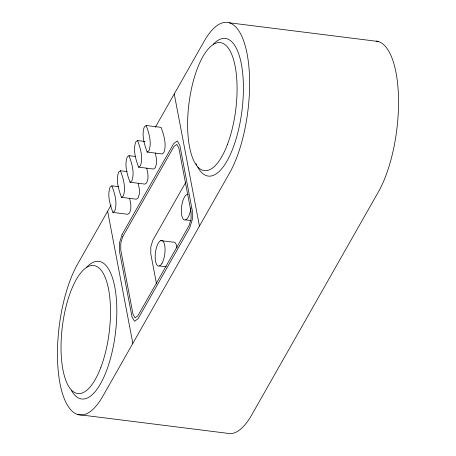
<?xml version="1.0" encoding="UTF-8"?>
<svg xmlns="http://www.w3.org/2000/svg" width="456" height="456" viewBox="0 0 456 456"><rect width="100%" height="100%" fill="white"/><g stroke="black" fill="none" stroke-linecap="round" stroke-linejoin="round"><path stroke-width="0.68" d="M111.139 205.063L77.645 264.041A85.466 31.264 -82.9 0 0 59.97 383.416A85.466 31.264 -82.9 0 0 102.851 396.173L229.436 173.28A85.466 31.264 -82.9 0 0 247.112 53.899A85.466 31.264 -82.9 0 0 204.231 41.148L155.314 127.287M185.752 182.349L152.8 240.375L150.793 246.833L150.799 253.889L156.522 283.894M146.148 125.485L144.375 126.785C141.326 134.725 144.364 144.615 147.174 152.076L162.068 153.946L163.841 152.646C166.89 144.706 163.852 134.811 161.042 127.355L146.148 125.485C148.958 132.947 152.002 142.836 148.952 150.776L147.174 152.076M145.025 141.508L137.581 140.573L135.802 141.873C132.753 149.813 135.797 159.703 138.607 167.164L153.495 169.034L155.274 167.734L156.528 163.698L156.522 159.286L155.325 153.011M135.78 156.511L129.014 155.661L127.235 156.961C124.186 164.901 127.23 174.79 130.04 182.252L144.928 184.121L146.707 182.822L147.961 178.786L147.955 174.374L146.758 168.099M127.213 171.599L120.441 170.749L118.668 172.049C115.619 179.989 118.657 189.878 121.467 197.34L136.361 199.209L138.139 197.91L139.388 193.874L139.388 189.462L138.191 183.187M118.645 186.686L111.874 185.837L110.101 187.137C107.052 195.077 110.09 204.966 112.9 212.428L127.794 214.297L129.567 212.998L130.821 208.962L130.821 204.55L129.624 198.274M138.607 167.164L140.38 165.864C143.435 157.924 140.391 148.035 137.581 140.573M130.04 182.252L131.812 180.952C134.862 173.012 131.824 163.123 129.014 155.661M121.467 197.34L123.245 196.04C126.295 188.1 123.251 178.205 120.441 170.749M112.9 212.428L114.678 211.128C117.728 203.188 114.684 193.293 111.874 185.837M229.334 22.8L378.246 41.479M185.638 219.877L191.041 220.556M160.751 240.625L172.904 242.147A12.899 4.72 -82.9 0 1 177.019 247.95M159.475 265.945L166.229 266.788M77.754 414.521L226.666 433.2A85.466 31.264 -82.9 0 0 251.769 414.852L378.355 191.959A85.466 31.264 -82.9 0 0 398.527 99.283A85.466 31.264 -82.9 0 0 376.246 41.074M174.243 93.953L199.449 226.085M107.633 211.236L132.838 343.368M190.95 207.896A12.899 4.72 -82.9 0 1 184.555 219.997A12.899 4.72 -82.9 0 1 181.665 206.083A12.899 4.72 -82.9 0 1 188.163 194.473M86.731 267.142A69.34 25.365 -82.9 0 1 115.459 332.931A69.34 25.365 -82.9 0 1 71.467 390.581M213.317 44.243A69.34 25.365 -82.9 0 1 241.965 110.683A69.34 25.365 -82.9 0 1 197.704 167.05M196.696 165.038A69.34 25.365 -82.9 0 1 196.057 163.607M122.077 234.515L119.535 242.7L119.54 251.638L131.978 316.829L134.526 321.292L138.128 318.658L189.764 227.732L192.307 219.553L192.301 210.609L179.863 145.424L177.316 140.961L173.713 143.594L122.077 234.515M122.778 236.613L120.772 243.071L120.777 250.122L133.021 314.321L135.039 317.843L137.877 315.763L189.063 225.64L191.07 219.182L191.064 212.125L178.815 147.932L176.803 144.409L173.964 146.484L122.778 236.613M162.017 263.255A12.899 4.72 -82.9 0 0 163.123 241.332A12.899 4.72 -82.9 0 0 155.205 255.269A12.899 4.72 -82.9 0 0 162.017 263.255M100.884 367.297A64.501 23.598 -82.9 0 0 95.213 265.842A64.501 23.598 -82.9 0 0 61.246 355.503A64.501 23.598 -82.9 0 0 100.884 367.297M227.47 144.398A64.501 23.598 -82.9 0 0 221.798 42.944A64.501 23.598 -82.9 0 0 187.838 132.611A64.501 23.598 -82.9 0 0 227.47 144.398"/></g></svg>
